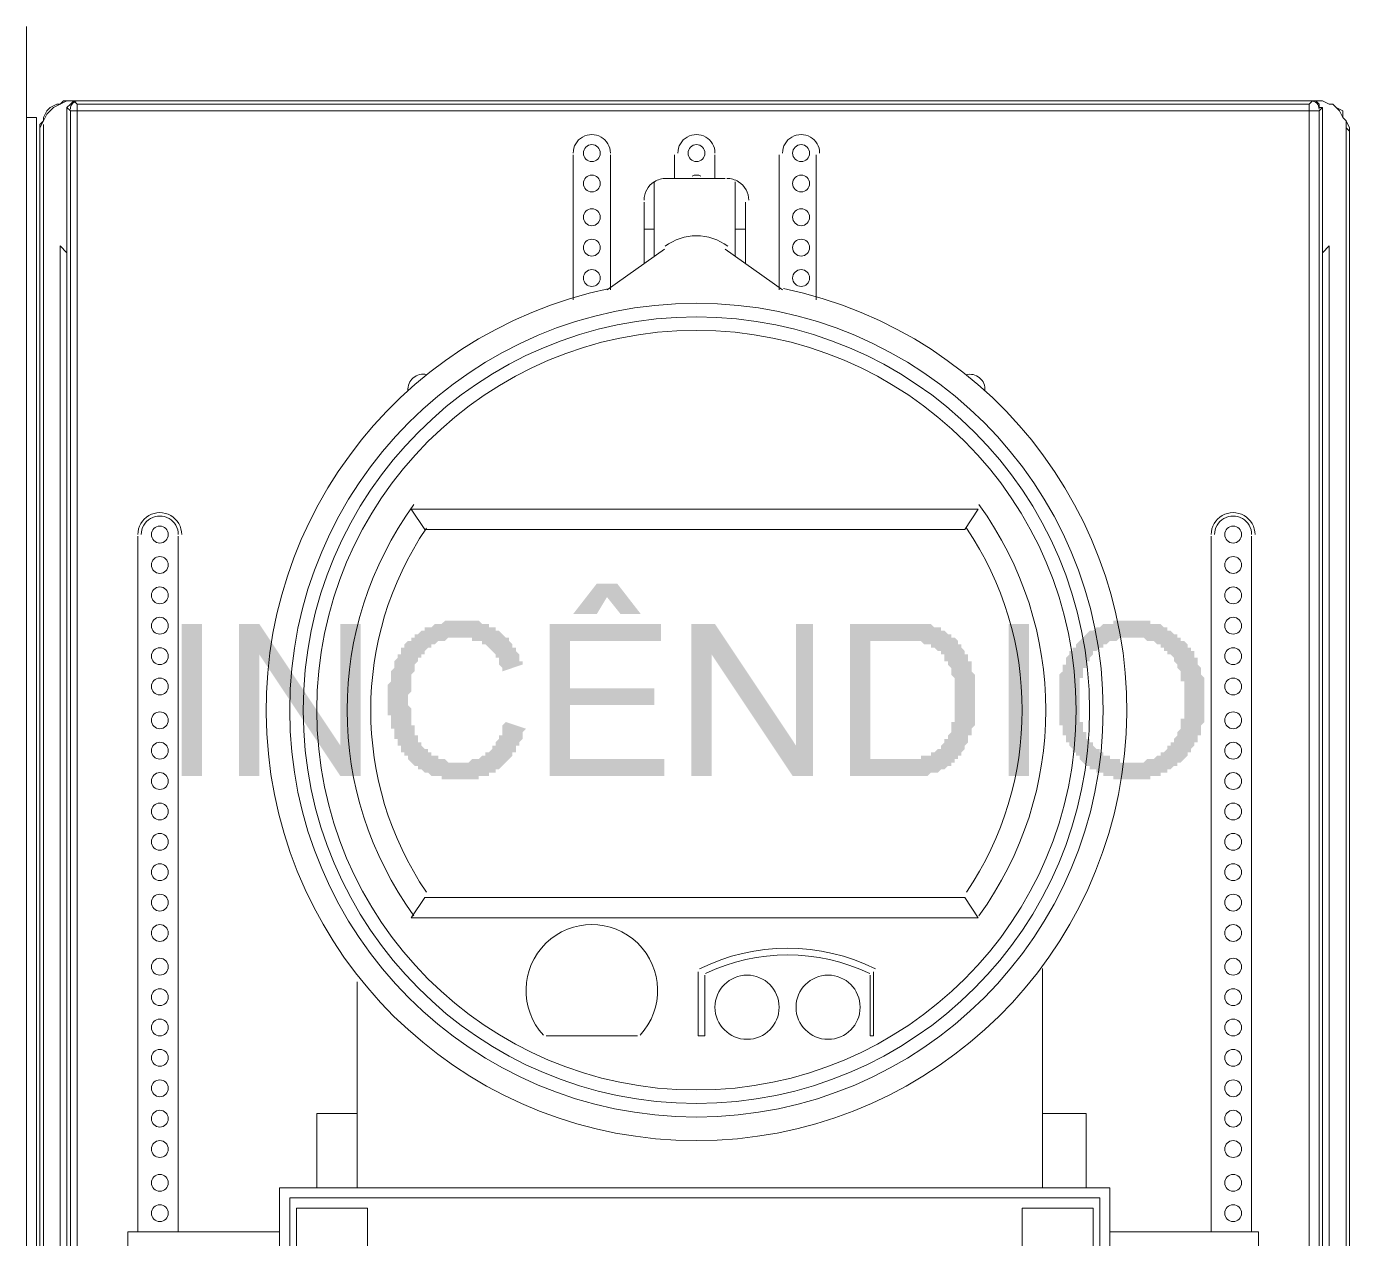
# Model space of a CAD drawing. Header units: millimetres. Extents: x -305 to 1353, y -289 to 1176.
# Drawn here: x 157.66 to 183.4, y 161.01 to 184.59 of the extents above; entities that cross this region are included whole.
import ezdxf

# ---------------------------------------------------------------- set-up
doc = ezdxf.new("R2010")
doc.units = ezdxf.units.MM
doc.header["$MEASUREMENT"] = 0
doc.layers.add('PDF3_0', color=7, linetype='Continuous')

msp = doc.modelspace()

# ---------------------------------------------------------------- hatches: boundary and pattern name
at = {"layer": 'PDF3_0', "transparency": 33554559}
h = msp.add_hatch(color=1, dxfattribs=at)
h.paths.add_polyline_path([(167.834, 170.011), (167.834, 172.966), (170, 172.966), (170, 172.637), (168.227, 172.637), (168.227, 171.718), (169.869, 171.718), (169.869, 171.39), (168.227, 171.39), (168.227, 170.339), (170.066, 170.339), (170.066, 170.011)], flags=0)
h.paths.add_polyline_path([(168.95, 173.491), (168.753, 173.163), (168.293, 173.163), (168.753, 173.754), (169.147, 173.754), (169.606, 173.163), (169.212, 173.163)], flags=0)
for points in [[(166.98, 171.061), (167.374, 170.93), (167.308, 170.864), (167.308, 170.864), (167.308, 170.799), (167.308, 170.799), (167.308, 170.733), (167.243, 170.667), (167.243, 170.667), (167.243, 170.602), (167.177, 170.602), (167.177, 170.536), (167.177, 170.47), (167.111, 170.47), (167.111, 170.405), (167.111, 170.405), (167.046, 170.339), (167.046, 170.339), (167.046, 170.339), (166.98, 170.273), (166.98, 170.273), (166.914, 170.208), (166.914, 170.208), (166.914, 170.208), (166.849, 170.142), (166.849, 170.142), (166.783, 170.142), (166.783, 170.076), (166.717, 170.076), (166.717, 170.076), (166.652, 170.076), (166.652, 170.011), (166.586, 170.011), (166.52, 170.011), (166.52, 170.011), (166.455, 170.011), (166.455, 169.945), (166.389, 169.945), (166.323, 169.945), (166.323, 169.945), (166.258, 169.945), (166.192, 169.945), (166.192, 169.945), (166.126, 169.945), (166.126, 169.945), (166.061, 169.945), (165.995, 169.945), (165.995, 169.945), (165.929, 169.945), (165.864, 169.945), (165.798, 169.945), (165.798, 169.945), (165.732, 169.945), (165.732, 170.011), (165.667, 170.011), (165.601, 170.011), (165.601, 170.011), (165.535, 170.011), (165.535, 170.011), (165.47, 170.076), (165.47, 170.076), (165.404, 170.076), (165.404, 170.076), (165.338, 170.142), (165.338, 170.142), (165.273, 170.142), (165.273, 170.208), (165.207, 170.208), (165.207, 170.208), (165.141, 170.273), (165.141, 170.273), (165.076, 170.339), (165.076, 170.339), (165.076, 170.405), (165.01, 170.405), (165.01, 170.47), (164.944, 170.47), (164.944, 170.536), (164.944, 170.536), (164.944, 170.602), (164.879, 170.602), (164.879, 170.667), (164.879, 170.733), (164.879, 170.733), (164.813, 170.733), (164.813, 170.799), (164.813, 170.799), (164.813, 170.864), (164.813, 170.93), (164.747, 170.93), (164.747, 170.996), (164.747, 170.996), (164.747, 171.061), (164.747, 171.127), (164.747, 171.127), (164.747, 171.193), (164.682, 171.193), (164.682, 171.258), (164.682, 171.324), (164.682, 171.324), (164.682, 171.39), (164.682, 171.455), (164.682, 171.455), (164.682, 171.521), (164.682, 171.587), (164.682, 171.587), (164.682, 171.652), (164.682, 171.718), (164.682, 171.718), (164.682, 171.784), (164.747, 171.849), (164.747, 171.849), (164.747, 171.915), (164.747, 171.915), (164.747, 171.981), (164.747, 172.046), (164.747, 172.046), (164.813, 172.112), (164.813, 172.112), (164.813, 172.178), (164.813, 172.243), (164.813, 172.243), (164.879, 172.309), (164.879, 172.309), (164.879, 172.309), (164.879, 172.375), (164.944, 172.375), (164.944, 172.44), (164.944, 172.506), (165.01, 172.506), (165.01, 172.572), (165.01, 172.572), (165.076, 172.637), (165.076, 172.637), (165.141, 172.637), (165.141, 172.703), (165.207, 172.703), (165.207, 172.769), (165.273, 172.769), (165.273, 172.769), (165.338, 172.834), (165.338, 172.834), (165.404, 172.834), (165.404, 172.834), (165.404, 172.9), (165.47, 172.9), (165.47, 172.9), (165.535, 172.9), (165.601, 172.966), (165.601, 172.966), (165.667, 172.966), (165.667, 172.966), (165.732, 172.966), (165.798, 173.031), (165.798, 173.031), (165.864, 173.031), (165.864, 173.031), (165.929, 173.031), (165.995, 173.031), (165.995, 173.031), (166.061, 173.031), (166.126, 173.031), (166.126, 173.031), (166.126, 173.031), (166.192, 173.031), (166.258, 173.031), (166.258, 173.031), (166.323, 173.031), (166.389, 173.031), (166.389, 173.031), (166.455, 173.031), (166.52, 172.966), (166.52, 172.966), (166.586, 172.966), (166.586, 172.966), (166.652, 172.966), (166.652, 172.9), (166.717, 172.9), (166.783, 172.9), (166.783, 172.834), (166.849, 172.834), (166.849, 172.834), (166.849, 172.834), (166.914, 172.769), (166.914, 172.769), (166.98, 172.703), (166.98, 172.703), (167.046, 172.703), (167.046, 172.637), (167.046, 172.637), (167.111, 172.572), (167.111, 172.572), (167.111, 172.506), (167.177, 172.506), (167.177, 172.44), (167.177, 172.44), (167.243, 172.375), (167.243, 172.309), (167.243, 172.309), (167.243, 172.243), (167.308, 172.243), (167.308, 172.178), (167.308, 172.178), (166.914, 172.046), (166.914, 172.112), (166.849, 172.178), (166.849, 172.178), (166.849, 172.243), (166.849, 172.309), (166.783, 172.309), (166.783, 172.375), (166.783, 172.375), (166.717, 172.44), (166.717, 172.44), (166.652, 172.506), (166.652, 172.506), (166.652, 172.506), (166.586, 172.572), (166.586, 172.572), (166.52, 172.572), (166.52, 172.637), (166.455, 172.637), (166.455, 172.637), (166.389, 172.637), (166.323, 172.637), (166.323, 172.703), (166.258, 172.703), (166.258, 172.703), (166.192, 172.703), (166.126, 172.703), (166.126, 172.703), (166.061, 172.703), (165.995, 172.703), (165.995, 172.703), (165.929, 172.703), (165.864, 172.703), (165.864, 172.703), (165.798, 172.637), (165.732, 172.637), (165.732, 172.637), (165.667, 172.637), (165.667, 172.637), (165.601, 172.572), (165.601, 172.572), (165.535, 172.572), (165.535, 172.506), (165.47, 172.506), (165.47, 172.506), (165.404, 172.44), (165.404, 172.44), (165.404, 172.375), (165.338, 172.375), (165.338, 172.309), (165.273, 172.309), (165.273, 172.243), (165.273, 172.243), (165.207, 172.178), (165.207, 172.178), (165.207, 172.112), (165.207, 172.112), (165.207, 172.046), (165.141, 171.981), (165.141, 171.981), (165.141, 171.915), (165.141, 171.915), (165.141, 171.849), (165.141, 171.784), (165.141, 171.784), (165.141, 171.718), (165.141, 171.652), (165.141, 171.652), (165.076, 171.587), (165.076, 171.587), (165.076, 171.521), (165.076, 171.521), (165.076, 171.455), (165.076, 171.39), (165.076, 171.39), (165.141, 171.324), (165.141, 171.258), (165.141, 171.258), (165.141, 171.193), (165.141, 171.193), (165.141, 171.127), (165.141, 171.061), (165.141, 171.061), (165.141, 170.996), (165.207, 170.996), (165.207, 170.93), (165.207, 170.864), (165.207, 170.864), (165.207, 170.864), (165.207, 170.799), (165.273, 170.799), (165.273, 170.733), (165.273, 170.667), (165.338, 170.667), (165.338, 170.602), (165.338, 170.602), (165.404, 170.536), (165.404, 170.536), (165.47, 170.536), (165.47, 170.47), (165.535, 170.47), (165.535, 170.405), (165.535, 170.405), (165.601, 170.405), (165.667, 170.405), (165.667, 170.339), (165.732, 170.339), (165.732, 170.339), (165.798, 170.339), (165.798, 170.339), (165.864, 170.273), (165.929, 170.273), (165.929, 170.273), (165.995, 170.273), (166.061, 170.273), (166.061, 170.273), (166.126, 170.273), (166.192, 170.273), (166.192, 170.273), (166.258, 170.273), (166.258, 170.273), (166.323, 170.339), (166.389, 170.339), (166.389, 170.339), (166.455, 170.339), (166.455, 170.339), (166.52, 170.405), (166.52, 170.405), (166.586, 170.405), (166.586, 170.47), (166.652, 170.47), (166.652, 170.47), (166.717, 170.536), (166.717, 170.536), (166.717, 170.602), (166.783, 170.602), (166.783, 170.667), (166.783, 170.667), (166.849, 170.733), (166.849, 170.733), (166.849, 170.799), (166.914, 170.799), (166.914, 170.864), (166.914, 170.93), (166.914, 170.93), (166.914, 170.996), (166.98, 171.061), (166.98, 171.061)], [(161.792, 170.011), (161.792, 172.966), (162.186, 172.966), (163.762, 170.602), (163.762, 172.966), (164.156, 172.966), (164.156, 170.011), (163.762, 170.011), (162.186, 172.375), (162.186, 170.011)], [(170.591, 170.011), (170.591, 172.966), (171.051, 172.966), (172.627, 170.602), (172.627, 172.966), (172.955, 172.966), (172.955, 170.011), (172.561, 170.011), (170.985, 172.375), (170.985, 170.011)]]:
    msp.add_hatch(color=1, dxfattribs=at).paths.add_polyline_path(points)
h = msp.add_hatch(color=1, dxfattribs=at)
h.paths.add_polyline_path([(177.749, 171.455), (177.749, 171.521), (177.749, 171.521), (177.749, 171.587), (177.749, 171.652), (177.749, 171.652), (177.749, 171.718), (177.749, 171.784), (177.749, 171.784), (177.749, 171.849), (177.749, 171.915), (177.749, 171.915), (177.749, 171.981), (177.815, 172.046), (177.815, 172.046), (177.815, 172.112), (177.815, 172.112), (177.815, 172.178), (177.88, 172.178), (177.88, 172.243), (177.88, 172.309), (177.88, 172.309), (177.946, 172.375), (177.946, 172.375), (177.946, 172.44), (178.012, 172.44), (178.012, 172.506), (178.012, 172.506), (178.077, 172.506), (178.077, 172.572), (178.077, 172.572), (178.143, 172.637), (178.143, 172.637), (178.209, 172.703), (178.209, 172.703), (178.209, 172.703), (178.274, 172.769), (178.274, 172.769), (178.34, 172.834), (178.34, 172.834), (178.406, 172.834), (178.406, 172.834), (178.471, 172.9), (178.537, 172.9), (178.537, 172.9), (178.603, 172.966), (178.603, 172.966), (178.668, 172.966), (178.668, 172.966), (178.734, 172.966), (178.8, 172.966), (178.8, 173.031), (178.865, 173.031), (178.865, 173.031), (178.931, 173.031), (178.997, 173.031), (178.997, 173.031), (179.062, 173.031), (179.128, 173.031), (179.128, 173.031), (179.128, 173.031), (179.194, 173.031), (179.259, 173.031), (179.259, 173.031), (179.325, 173.031), (179.391, 173.031), (179.391, 173.031), (179.456, 173.031), (179.522, 173.031), (179.522, 172.966), (179.588, 172.966), (179.588, 172.966), (179.653, 172.966), (179.719, 172.966), (179.719, 172.966), (179.785, 172.9), (179.785, 172.9), (179.85, 172.9), (179.85, 172.834), (179.916, 172.834), (179.916, 172.834), (179.982, 172.769), (179.982, 172.769), (180.047, 172.769), (180.047, 172.703), (180.113, 172.703), (180.113, 172.637), (180.179, 172.637), (180.179, 172.637), (180.244, 172.572), (180.244, 172.572), (180.244, 172.506), (180.31, 172.506), (180.31, 172.44), (180.376, 172.44), (180.376, 172.375), (180.376, 172.375), (180.376, 172.309), (180.441, 172.309), (180.441, 172.243), (180.441, 172.243), (180.441, 172.178), (180.507, 172.112), (180.507, 172.112), (180.507, 172.046), (180.507, 172.046), (180.507, 171.981), (180.507, 171.981), (180.573, 171.915), (180.573, 171.849), (180.573, 171.849), (180.573, 171.784), (180.573, 171.718), (180.573, 171.718), (180.573, 171.652), (180.573, 171.587), (180.573, 171.587), (180.573, 171.521), (180.573, 171.455), (180.573, 171.455), (180.573, 171.39), (180.573, 171.324), (180.573, 171.324), (180.573, 171.258), (180.573, 171.193), (180.573, 171.193), (180.573, 171.127), (180.573, 171.127), (180.573, 171.061), (180.507, 170.996), (180.507, 170.996), (180.507, 170.93), (180.507, 170.93), (180.507, 170.864), (180.507, 170.799), (180.441, 170.799), (180.441, 170.733), (180.441, 170.733), (180.441, 170.667), (180.376, 170.667), (180.376, 170.602), (180.376, 170.602), (180.31, 170.536), (180.31, 170.536), (180.31, 170.47), (180.244, 170.47), (180.244, 170.405), (180.244, 170.405), (180.179, 170.339), (180.179, 170.339), (180.113, 170.273), (180.113, 170.273), (180.047, 170.273), (180.047, 170.208), (179.982, 170.208), (179.982, 170.208), (179.916, 170.142), (179.916, 170.142), (179.85, 170.142), (179.85, 170.076), (179.785, 170.076), (179.785, 170.076), (179.719, 170.076), (179.719, 170.011), (179.653, 170.011), (179.588, 170.011), (179.588, 170.011), (179.522, 170.011), (179.522, 169.945), (179.456, 169.945), (179.391, 169.945), (179.391, 169.945), (179.325, 169.945), (179.325, 169.945), (179.259, 169.945), (179.194, 169.945), (179.194, 169.945), (179.128, 169.945), (179.128, 169.945), (179.062, 169.945), (178.997, 169.945), (178.997, 169.945), (178.931, 169.945), (178.931, 169.945), (178.865, 169.945), (178.8, 169.945), (178.8, 170.011), (178.734, 170.011), (178.668, 170.011), (178.668, 170.011), (178.603, 170.011), (178.603, 170.076), (178.537, 170.076), (178.537, 170.076), (178.471, 170.076), (178.471, 170.142), (178.406, 170.142), (178.406, 170.142), (178.34, 170.142), (178.34, 170.208), (178.274, 170.208), (178.274, 170.208), (178.209, 170.273), (178.209, 170.273), (178.143, 170.339), (178.143, 170.339), (178.143, 170.405), (178.077, 170.405), (178.077, 170.47), (178.012, 170.47), (178.012, 170.536), (178.012, 170.536), (177.946, 170.602), (177.946, 170.602), (177.946, 170.667), (177.88, 170.667), (177.88, 170.733), (177.88, 170.733), (177.88, 170.799), (177.815, 170.799), (177.815, 170.864), (177.815, 170.864), (177.815, 170.93), (177.815, 170.996), (177.749, 170.996), (177.749, 171.061), (177.749, 171.061), (177.749, 171.127), (177.749, 171.193), (177.749, 171.193), (177.749, 171.258), (177.749, 171.324), (177.749, 171.324), (177.749, 171.39), (177.749, 171.455), (177.749, 171.455)], flags=0)
h.paths.add_polyline_path([(178.143, 171.455), (178.143, 171.39), (178.143, 171.324), (178.143, 171.324), (178.143, 171.258), (178.143, 171.193), (178.143, 171.193), (178.143, 171.127), (178.143, 171.061), (178.209, 171.061), (178.209, 170.996), (178.209, 170.996), (178.209, 170.93), (178.209, 170.864), (178.274, 170.864), (178.274, 170.799), (178.274, 170.799), (178.274, 170.733), (178.34, 170.733), (178.34, 170.667), (178.34, 170.667), (178.406, 170.667), (178.406, 170.602), (178.406, 170.602), (178.471, 170.536), (178.471, 170.536), (178.537, 170.536), (178.537, 170.47), (178.603, 170.47), (178.603, 170.405), (178.668, 170.405), (178.668, 170.405), (178.734, 170.405), (178.734, 170.339), (178.8, 170.339), (178.8, 170.339), (178.865, 170.339), (178.931, 170.339), (178.931, 170.273), (178.997, 170.273), (178.997, 170.273), (179.062, 170.273), (179.128, 170.273), (179.128, 170.273), (179.128, 170.273), (179.194, 170.273), (179.259, 170.273), (179.259, 170.273), (179.325, 170.273), (179.391, 170.273), (179.391, 170.273), (179.456, 170.339), (179.456, 170.339), (179.522, 170.339), (179.588, 170.339), (179.588, 170.339), (179.653, 170.405), (179.653, 170.405), (179.719, 170.405), (179.719, 170.47), (179.785, 170.47), (179.785, 170.47), (179.85, 170.536), (179.85, 170.536), (179.85, 170.602), (179.916, 170.602), (179.916, 170.602), (179.916, 170.667), (179.982, 170.667), (179.982, 170.733), (179.982, 170.733), (180.047, 170.799), (180.047, 170.799), (180.047, 170.864), (180.047, 170.864), (180.113, 170.93), (180.113, 170.93), (180.113, 170.996), (180.113, 170.996), (180.113, 171.061), (180.113, 171.127), (180.179, 171.127), (180.179, 171.193), (180.179, 171.258), (180.179, 171.258), (180.179, 171.324), (180.179, 171.39), (180.179, 171.39), (180.179, 171.455), (180.179, 171.455), (180.179, 171.521), (180.179, 171.587), (180.179, 171.652), (180.179, 171.652), (180.179, 171.718), (180.179, 171.784), (180.179, 171.784), (180.179, 171.849), (180.113, 171.849), (180.113, 171.915), (180.113, 171.981), (180.113, 171.981), (180.113, 172.046), (180.113, 172.046), (180.047, 172.112), (180.047, 172.112), (180.047, 172.178), (180.047, 172.178), (179.982, 172.243), (179.982, 172.309), (179.982, 172.309), (179.916, 172.375), (179.916, 172.375), (179.85, 172.375), (179.85, 172.44), (179.785, 172.44), (179.785, 172.506), (179.719, 172.506), (179.719, 172.506), (179.719, 172.572), (179.653, 172.572), (179.653, 172.572), (179.588, 172.637), (179.522, 172.637), (179.522, 172.637), (179.456, 172.637), (179.456, 172.637), (179.391, 172.703), (179.325, 172.703), (179.325, 172.703), (179.259, 172.703), (179.259, 172.703), (179.194, 172.703), (179.128, 172.703), (179.128, 172.703), (179.062, 172.703), (179.062, 172.703), (178.997, 172.703), (178.931, 172.703), (178.931, 172.703), (178.865, 172.637), (178.865, 172.637), (178.8, 172.637), (178.734, 172.637), (178.734, 172.637), (178.668, 172.572), (178.668, 172.572), (178.603, 172.572), (178.603, 172.506), (178.537, 172.506), (178.537, 172.506), (178.471, 172.44), (178.471, 172.44), (178.406, 172.44), (178.406, 172.375), (178.406, 172.375), (178.34, 172.309), (178.34, 172.309), (178.34, 172.309), (178.34, 172.243), (178.274, 172.243), (178.274, 172.178), (178.274, 172.178), (178.274, 172.112), (178.209, 172.112), (178.209, 172.046), (178.209, 172.046), (178.209, 171.981), (178.209, 171.915), (178.143, 171.915), (178.143, 171.849), (178.143, 171.784), (178.143, 171.784), (178.143, 171.718), (178.143, 171.652), (178.143, 171.652), (178.143, 171.587), (178.143, 171.521), (178.143, 171.455), (178.143, 171.455)], flags=0)
h = msp.add_hatch(color=1, dxfattribs=at)
h.paths.add_polyline_path([(173.678, 170.011), (173.678, 172.966), (174.663, 172.966), (174.728, 172.966), (174.794, 172.966), (174.86, 172.966), (174.86, 172.966), (174.925, 172.966), (174.991, 172.966), (174.991, 172.966), (175.057, 172.966), (175.122, 172.966), (175.122, 172.966), (175.188, 172.966), (175.188, 172.966), (175.188, 172.966), (175.254, 172.966), (175.319, 172.9), (175.319, 172.9), (175.385, 172.9), (175.451, 172.9), (175.451, 172.834), (175.516, 172.834), (175.516, 172.834), (175.582, 172.769), (175.582, 172.769), (175.648, 172.769), (175.648, 172.703), (175.713, 172.703), (175.713, 172.703), (175.779, 172.637), (175.779, 172.637), (175.779, 172.572), (175.845, 172.572), (175.845, 172.506), (175.845, 172.506), (175.91, 172.44), (175.91, 172.44), (175.91, 172.375), (175.976, 172.375), (175.976, 172.309), (175.976, 172.243), (176.042, 172.243), (176.042, 172.243), (176.042, 172.178), (176.042, 172.178), (176.042, 172.112), (176.042, 172.046), (176.042, 172.046), (176.107, 171.981), (176.107, 171.981), (176.107, 171.915), (176.107, 171.849), (176.107, 171.849), (176.107, 171.784), (176.107, 171.718), (176.107, 171.718), (176.107, 171.652), (176.107, 171.587), (176.107, 171.587), (176.107, 171.521), (176.107, 171.521), (176.107, 171.455), (176.107, 171.39), (176.107, 171.39), (176.107, 171.324), (176.107, 171.258), (176.107, 171.258), (176.107, 171.193), (176.107, 171.127), (176.107, 171.127), (176.107, 171.061), (176.107, 171.061), (176.107, 170.996), (176.042, 170.93), (176.042, 170.93), (176.042, 170.93), (176.042, 170.864), (176.042, 170.799), (175.976, 170.799), (175.976, 170.733), (175.976, 170.667), (175.976, 170.667), (175.91, 170.602), (175.91, 170.602), (175.91, 170.536), (175.91, 170.536), (175.845, 170.47), (175.845, 170.47), (175.845, 170.405), (175.779, 170.405), (175.779, 170.339), (175.713, 170.339), (175.713, 170.273), (175.648, 170.273), (175.648, 170.273), (175.648, 170.208), (175.582, 170.208), (175.582, 170.208), (175.516, 170.142), (175.516, 170.142), (175.451, 170.142), (175.451, 170.142), (175.385, 170.076), (175.385, 170.076), (175.319, 170.076), (175.254, 170.076), (175.254, 170.076), (175.188, 170.011), (175.188, 170.011), (175.122, 170.011), (175.122, 170.011), (175.057, 170.011), (175.057, 170.011), (174.991, 170.011), (174.925, 170.011), (174.925, 170.011), (174.86, 170.011), (174.794, 170.011), (174.794, 170.011), (174.728, 170.011)], flags=0)
h.paths.add_polyline_path([(174.072, 170.339), (174.663, 170.339), (174.728, 170.339), (174.794, 170.339), (174.86, 170.339), (174.86, 170.339), (174.925, 170.339), (174.991, 170.339), (174.991, 170.339), (175.057, 170.339), (175.057, 170.405), (175.122, 170.405), (175.122, 170.405), (175.188, 170.405), (175.188, 170.405), (175.254, 170.405), (175.254, 170.47), (175.319, 170.47), (175.319, 170.47), (175.385, 170.536), (175.385, 170.536), (175.451, 170.536), (175.451, 170.602), (175.451, 170.602), (175.516, 170.667), (175.516, 170.667), (175.516, 170.733), (175.582, 170.733), (175.582, 170.799), (175.582, 170.799), (175.648, 170.864), (175.648, 170.93), (175.648, 170.93), (175.648, 170.996), (175.648, 170.996), (175.648, 171.061), (175.713, 171.061), (175.713, 171.127), (175.713, 171.127), (175.713, 171.193), (175.713, 171.258), (175.713, 171.258), (175.713, 171.324), (175.713, 171.39), (175.713, 171.39), (175.713, 171.455), (175.713, 171.521), (175.713, 171.587), (175.713, 171.587), (175.713, 171.652), (175.713, 171.718), (175.713, 171.784), (175.713, 171.784), (175.713, 171.849), (175.713, 171.915), (175.713, 171.915), (175.648, 171.981), (175.648, 171.981), (175.648, 172.046), (175.648, 172.046), (175.648, 172.112), (175.648, 172.112), (175.582, 172.178), (175.582, 172.178), (175.582, 172.243), (175.582, 172.243), (175.516, 172.243), (175.516, 172.309), (175.516, 172.375), (175.451, 172.375), (175.451, 172.44), (175.385, 172.44), (175.385, 172.44), (175.319, 172.506), (175.319, 172.506), (175.254, 172.506), (175.254, 172.572), (175.188, 172.572), (175.188, 172.572), (175.188, 172.572), (175.122, 172.572), (175.122, 172.572), (175.057, 172.637), (175.057, 172.637), (174.991, 172.637), (174.925, 172.637), (174.925, 172.637), (174.86, 172.637), (174.794, 172.637), (174.728, 172.637), (174.728, 172.637), (174.663, 172.637), (174.072, 172.637)], flags=0)

# ---------------------------------------------------------------- linework, layer by layer
at = {"layer": 'PDF3_0', "lineweight": 5}
for points in [[(157.655, 132.713), (157.655, 184.588)], [(157.918, 182.553), (157.918, 182.618), (157.984, 182.75), (157.984, 182.815), (158.049, 182.947), (158.115, 183.012), (158.246, 183.078), (158.312, 183.078), (158.443, 183.144), (158.509, 183.144), (158.378, 183.144), (158.312, 183.078), (158.181, 183.012), (158.115, 182.947), (158.049, 182.881), (157.984, 182.75), (157.918, 182.684)], [(176.173, 175.198), (175.91, 174.804), (165.404, 174.804), (165.141, 175.198)], [(159.822, 161.146), (159.822, 174.673)], [(160.61, 174.673), (160.61, 161.146)], [(180.704, 161.146), (180.704, 174.673)], [(181.492, 174.673), (181.492, 161.146)], [(165.404, 167.647), (175.91, 167.647), (176.173, 167.253), (165.141, 167.253)], [(162.58, 158.651), (162.58, 162), (178.734, 162), (178.734, 158.651)], [(178.537, 161.803), (162.777, 161.803), (162.777, 158.848), (178.537, 158.848)], [(164.288, 161.606), (164.288, 159.045), (162.909, 159.045), (162.909, 161.606)], [(177.027, 159.045), (177.027, 161.606), (178.406, 161.606), (178.406, 159.045)]]:
    msp.add_lwpolyline(points, close=True, dxfattribs=at)
for points in [[(182.674, 183.144), (158.575, 183.144), (158.509, 183.078), (158.443, 183.012)], [(158.509, 183.144), (182.805, 183.144), (182.871, 183.144), (183.002, 183.078), (183.068, 183.078), (183.134, 183.012), (183.265, 182.947), (183.265, 182.815), (183.331, 182.75), (183.396, 182.618), (183.396, 182.553), (183.396, 132.91)], [(158.575, 183.144), (158.64, 183.078), (182.608, 183.078), (182.674, 183.144), (182.74, 183.144), (182.805, 183.078), (182.805, 183.012), (182.871, 183.012)], [(182.608, 147.619), (182.608, 182.947), (158.64, 182.947), (158.64, 183.078)], [(182.805, 182.947), (182.608, 182.947), (182.608, 183.078)], [(183.396, 182.553), (183.331, 182.618), (183.331, 182.75), (183.265, 182.815), (183.199, 182.947), (183.134, 183.012), (183.068, 183.078), (183.002, 183.078), (182.871, 183.144), (182.74, 183.144)], [(157.655, 160.621), (157.852, 160.686), (157.852, 182.815), (157.655, 182.815)], [(158.509, 182.947), (158.64, 182.947), (158.64, 149.523)], [(182.871, 180.189), (182.871, 183.012), (182.805, 182.947), (182.805, 147.619)], [(157.918, 182.553), (157.918, 132.91)], [(157.984, 182.684), (157.984, 132.976)], [(183.331, 182.684), (183.331, 132.976)], [(168.293, 182.093), (168.293, 179.27)], [(169.015, 179.467), (169.015, 182.093)], [(170.263, 182.093), (170.263, 181.633)], [(171.051, 181.633), (171.051, 182.093)], [(172.299, 182.093), (172.299, 179.467)], [(173.021, 179.27), (173.021, 182.093)], [(170.066, 181.633), (171.248, 181.633)], [(170.723, 181.633), (170.657, 181.633), (170.591, 181.633)], [(171.445, 181.568), (171.445, 180.648)], [(169.672, 181.174), (169.672, 180.648)], [(171.642, 181.174), (171.642, 180.648)], [(169.869, 180.123), (169.869, 180.648), (169.672, 180.648), (169.672, 179.992)], [(171.642, 179.992), (171.642, 180.648), (171.445, 180.648), (171.445, 180.123)], [(158.443, 134.289), (158.443, 180.189), (158.312, 180.32), (158.312, 134.223)], [(183.002, 180.32), (183.002, 134.223), (183.002, 134.092), (182.937, 133.895), (182.805, 133.698), (182.74, 133.566), (182.608, 133.501), (182.411, 133.37), (182.214, 133.304), (182.083, 133.304), (159.231, 133.304), (159.034, 133.304), (158.903, 133.37), (158.706, 133.501), (158.575, 133.566), (158.443, 133.698), (158.378, 133.895), (158.312, 134.092), (158.312, 134.223), (158.312, 180.32)], [(158.312, 180.32), (158.312, 180.32)], [(158.443, 180.189), (158.443, 180.189)], [(168.95, 179.467), (170.066, 180.255)], [(171.248, 180.255), (172.364, 179.467)], [(183.002, 134.223), (183.002, 180.32), (182.871, 180.189), (182.871, 134.289)], [(182.871, 180.189), (182.871, 180.189)], [(160.61, 174.673), (160.61, 174.673)], [(180.704, 174.673), (180.704, 174.673)], [(181.492, 174.673), (181.492, 174.673)], [(170.854, 166.136), (170.854, 164.954), (170.723, 164.954), (170.723, 166.202)], [(174.137, 166.202), (174.137, 164.954), (174.072, 164.954), (174.072, 166.136)], [(177.421, 166.268), (177.421, 162)], [(164.091, 162), (164.091, 166.005)], [(169.541, 164.954), (167.768, 164.954)], [(164.091, 163.444), (163.303, 163.444), (163.303, 162)], [(177.421, 163.444), (178.274, 163.444), (178.274, 162)], [(162.58, 161.146), (159.625, 161.146), (159.625, 159.373), (162.58, 159.373)], [(178.734, 159.373), (181.623, 159.373), (181.623, 161.146), (178.734, 161.146)]]:
    msp.add_lwpolyline(points, dxfattribs=at)
for points in [[(158.509, 134.584, 0.340424), (158.64, 134.42), (158.64, 134.551), (158.509, 134.551), (158.509, 143.613), (158.509, 182.947), (158.443, 183.012), (158.443, 180.189)], [(169.672, 181.207, -0.258799), (169.869, 181.568), (169.869, 180.648)], [(171.708, 181.207, 0.258753), (171.507, 181.569, 0.140404), (171.281, 181.633)]]:
    msp.add_lwpolyline(points, format="xyb", dxfattribs=at)
for centre, radius in [((168.654, 182.126), 0.164), ((168.654, 182.126), 0.164), ((170.69, 182.126), 0.164), ((170.69, 182.126), 0.164), ((172.726, 182.126), 0.164), ((172.726, 182.126), 0.164), ((168.654, 181.535), 0.164), ((168.654, 181.535), 0.164), ((172.726, 181.535), 0.164), ((172.726, 181.535), 0.164), ((168.654, 180.878), 0.164), ((168.654, 180.878), 0.164), ((172.726, 180.878), 0.164), ((172.726, 180.878), 0.164), ((168.654, 180.287), 0.164), ((168.654, 180.287), 0.164), ((172.726, 180.287), 0.164), ((172.726, 180.287), 0.164), ((168.654, 179.696), 0.164), ((168.654, 179.696), 0.164), ((172.726, 179.696), 0.164), ((172.726, 179.696), 0.164), ((170.69, 171.291), 7.913), ((170.69, 171.291), 7.65), ((170.69, 171.291), 7.387), ((160.249, 174.706), 0.164), ((160.249, 174.706), 0.164), ((181.131, 174.706), 0.164), ((181.131, 174.706), 0.164), ((160.249, 174.115), 0.164), ((160.249, 174.115), 0.164), ((181.131, 174.115), 0.164), ((181.131, 174.115), 0.164), ((160.249, 173.524), 0.164), ((160.249, 173.524), 0.164), ((181.131, 173.524), 0.164), ((181.131, 173.524), 0.164), ((160.249, 172.933), 0.164), ((160.249, 172.933), 0.164), ((181.131, 172.933), 0.164), ((181.131, 172.933), 0.164), ((160.249, 172.342), 0.164), ((160.249, 172.342), 0.164), ((181.131, 172.342), 0.164), ((181.131, 172.342), 0.164), ((160.249, 171.751), 0.164), ((160.249, 171.751), 0.164), ((181.131, 171.751), 0.164), ((181.131, 171.751), 0.164), ((160.249, 171.094), 0.164), ((160.249, 171.094), 0.164), ((181.131, 171.094), 0.164), ((181.131, 171.094), 0.164), ((160.249, 170.503), 0.164), ((160.249, 170.503), 0.164), ((181.131, 170.503), 0.164), ((181.131, 170.503), 0.164), ((160.249, 169.912), 0.164), ((160.249, 169.912), 0.164), ((181.131, 169.912), 0.164), ((181.131, 169.912), 0.164), ((160.249, 169.321), 0.164), ((160.249, 169.321), 0.164), ((181.131, 169.321), 0.164), ((181.131, 169.321), 0.164), ((160.249, 168.73), 0.164), ((160.249, 168.73), 0.164), ((181.131, 168.73), 0.164), ((181.131, 168.73), 0.164), ((160.249, 168.139), 0.164), ((160.249, 168.139), 0.164), ((181.131, 168.139), 0.164), ((181.131, 168.139), 0.164), ((160.249, 167.548), 0.164), ((160.249, 167.548), 0.164), ((181.131, 167.548), 0.164), ((181.131, 167.548), 0.164), ((160.249, 166.957), 0.164), ((160.249, 166.957), 0.164), ((181.131, 166.957), 0.164), ((181.131, 166.957), 0.164), ((160.249, 166.301), 0.164), ((160.249, 166.301), 0.164), ((181.131, 166.301), 0.164), ((181.131, 166.301), 0.164), ((171.675, 165.513), 0.624), ((173.251, 165.513), 0.624), ((160.249, 165.71), 0.164), ((160.249, 165.71), 0.164), ((181.131, 165.71), 0.164), ((181.131, 165.71), 0.164), ((160.249, 165.119), 0.164), ((160.249, 165.119), 0.164), ((181.131, 165.119), 0.164), ((181.131, 165.119), 0.164), ((160.249, 164.528), 0.164), ((160.249, 164.528), 0.164), ((181.131, 164.528), 0.164), ((181.131, 164.528), 0.164), ((160.249, 163.937), 0.164), ((160.249, 163.937), 0.164), ((181.131, 163.937), 0.164), ((181.131, 163.937), 0.164), ((160.249, 163.346), 0.164), ((160.249, 163.346), 0.164), ((181.131, 163.346), 0.164), ((181.131, 163.346), 0.164), ((160.249, 162.755), 0.164), ((160.249, 162.755), 0.164), ((181.131, 162.755), 0.164), ((181.131, 162.755), 0.164), ((160.249, 162.098), 0.164), ((160.249, 162.098), 0.164), ((181.131, 162.098), 0.164), ((181.131, 162.098), 0.164), ((160.249, 161.507), 0.164), ((160.249, 161.507), 0.164), ((181.131, 161.507), 0.164), ((181.131, 161.507), 0.164)]:
    msp.add_circle(centre, radius, dxfattribs=at)
for centre, radius, start, end in [((158.673, 182.98), 0.164, 89.9915, 180.0085), ((182.641, 182.98), 0.164, 359.9915, 90.0085), ((168.654, 182.126), 0.361, 0.0024, 180.0058), ((170.69, 182.126), 0.361, 0.0024, 180.0058), ((172.726, 182.126), 0.361, 0.0024, 180.0058), ((170.099, 181.207), 0.426, 89.9833, 121.9954), ((170.69, 181.535), 0.164, 59.0046, 120.9954), ((170.69, 179.499), 1.018, 53.1734, 126.8327), ((170.69, 171.291), 8.372, 101.6785, 78.3215), ((165.371, 177.529), 0.296, 75.9723, 184.5082), ((176.009, 177.529), 0.295, 355.4813, 104.0707), ((160.249, 174.706), 0.427, 359.9996, 180.0017), ((160.249, 174.706), 0.361, 0.0024, 180.0058), ((170.69, 171.291), 6.796, 143.9698, 216.0302), ((170.69, 171.291), 6.796, 323.9698, 36.0302), ((181.131, 174.706), 0.427, 359.9996, 180.0017), ((181.131, 174.706), 0.361, 0.0024, 180.0058), ((170.69, 171.291), 6.337, 146.0079, 213.9921), ((170.69, 171.291), 6.337, 326.0079, 33.9921), ((168.654, 165.841), 1.28, 317.1587, 222.8434), ((172.463, 162.82), 3.842, 63.5234, 116.481), ((172.463, 162.821), 3.71, 64.472, 115.5327)]:
    msp.add_arc(centre, radius, start, end, dxfattribs=at)
at = {"layer": 'PDF3_0', "color": 1, "lineweight": 0, "transparency": 33554559}
for points in [[(160.676, 170.011), (160.676, 172.966), (161.07, 170.011), (161.07, 172.966)], [(176.764, 170.011), (176.764, 172.966), (177.158, 170.011), (177.158, 172.966)]]:
    msp.add_solid(points, dxfattribs=at)

doc.saveas('drawing.dxf')
